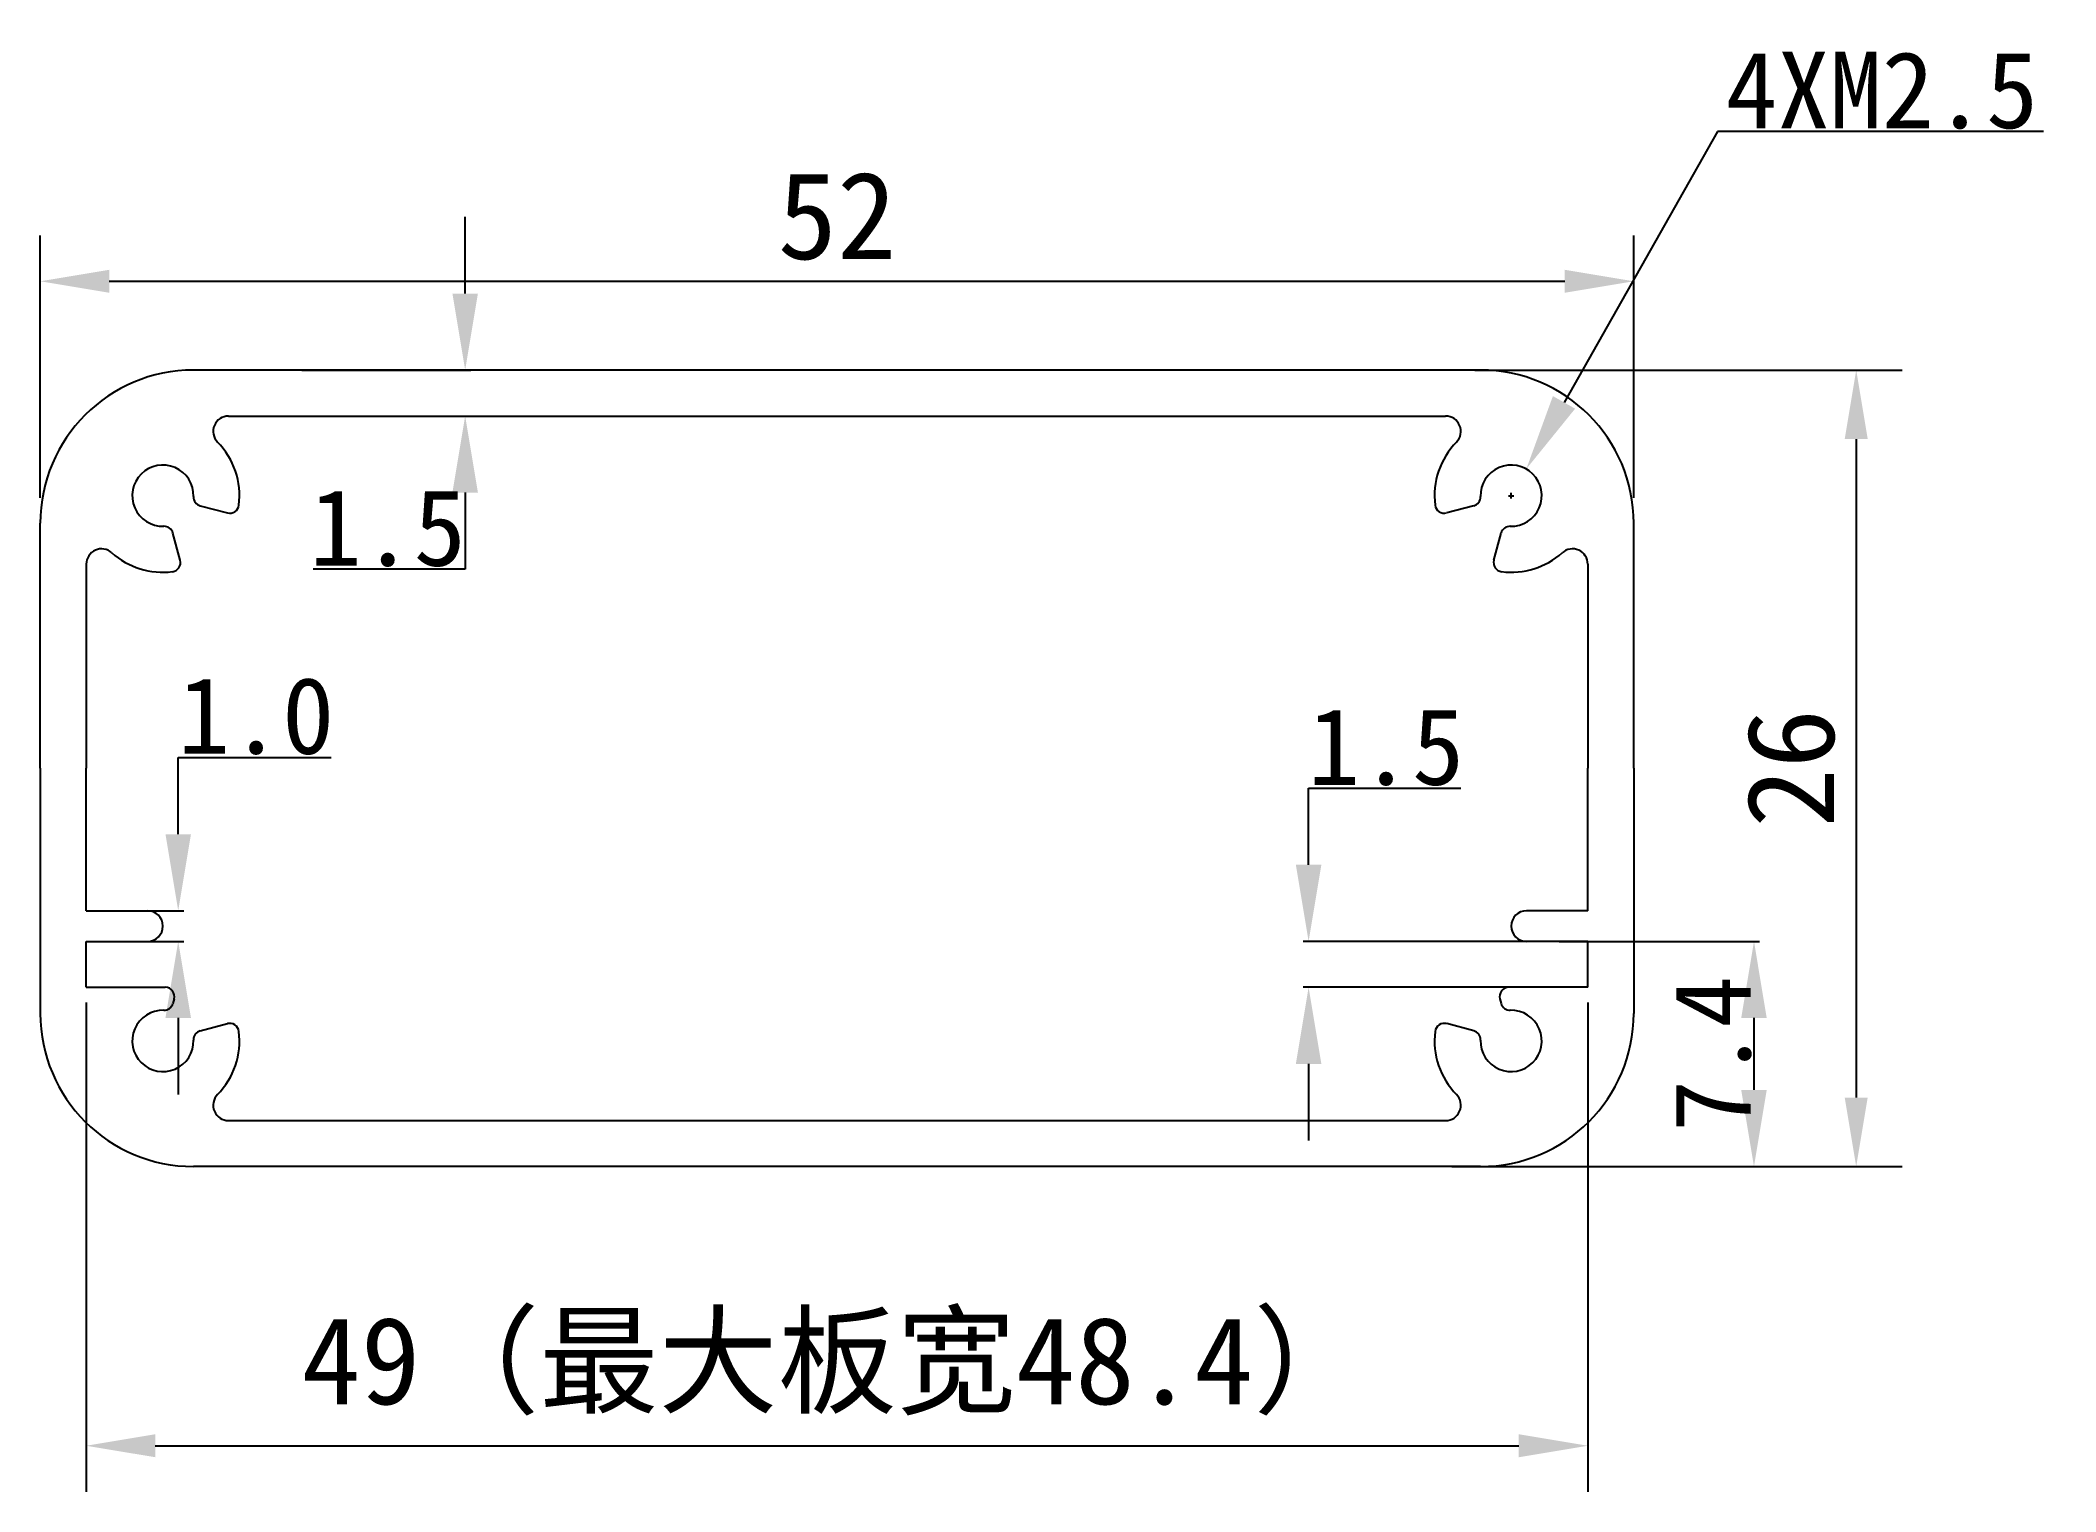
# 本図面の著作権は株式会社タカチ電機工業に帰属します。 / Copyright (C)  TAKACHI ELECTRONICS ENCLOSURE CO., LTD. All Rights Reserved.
# Model space of a CAD drawing. Header units: inches. Extents: x 9.2 to 74.9, y 0.8 to 48.1.
import ezdxf

# ---------------------------------------------------------------- set-up
doc = ezdxf.new("R2010")
doc.units = ezdxf.units.IN
doc.header["$MEASUREMENT"] = 0
doc.layers.get('Defpoints').update_dxf_attribs({"lineweight": 25})
doc.layers.add('1', color=30, linetype='Continuous')
doc.styles.get("Standard").update_dxf_attribs({"font": 'simhei.ttf'})
doc.dimstyles.new('1比1 文字2.85', dxfattribs={"dimtxt": 2.85, "dimasz": 2.25, "dimexe": 1.5, "dimexo": 1.25, "dimgap": 0.7, "dimtad": 1, "dimdec": 1, "dimdsep": 46, "dimtxsty": 'Standard', "dimcen": 1.8, "dimadec": 0, "dimazin": 0, "dimtfac": 1, "dimtdec": 1, "dimtmove": 0, "dimatfit": 3, "dimfxl": 1, "dimarcsym": 0})
doc.dimstyles.get("Standard").update_dxf_attribs({"dimtxt": 2.5, "dimasz": 2.5, "dimexe": 0.18, "dimexo": 0.0625, "dimgap": 0.09, "dimtad": 1, "dimtoh": 1, "dimdec": 1, "dimzin": 0, "dimdsep": 46, "dimtxsty": 'Standard', "dimcen": 0.09, "dimadec": 0, "dimazin": 0, "dimtfac": 1, "dimtdec": 1, "dimtofl": 0, "dimtmove": 0, "dimatfit": 3, "dimfxl": 1, "dimtolj": 1, "dimtzin": 0, "dimarcsym": 0})

# ---------------------------------------------------------------- blocks, each defined once
blk = doc.blocks.new('*D48')
at = {"color": 0, "lineweight": -2}
for p, q in [((9.167, 33.205), (9.167, 41.773)), ((61.167, 33.205), (61.167, 41.773)), ((11.417, 40.273), (58.917, 40.273))]:
    blk.add_line(p, q, dxfattribs=at)
at = {"color": 0}
for points in [[(11.417, 40.648), (11.417, 39.898), (9.167, 40.273)], [(58.917, 40.648), (58.917, 39.898), (61.167, 40.273)]]:
    blk.add_solid(points, dxfattribs=at)
at = {"layer": 'Defpoints', "color": 0}
for p in [(61.167, 40.273), (9.167, 31.955), (61.167, 31.955)]:
    blk.add_point(p, dxfattribs=at)
at = {"color": 0, "insert": (35.167, 42.398), "char_height": 2.85, "attachment_point": 5}
blk.add_mtext('52', dxfattribs=at)
blk = doc.blocks.new('*D49')
at = {"color": 0, "lineweight": -2}
for p, q in [((55.977, 37.374), (69.927, 37.374)), ((68.427, 35.124), (68.427, 13.624)), ((55.232, 11.374), (69.927, 11.374))]:
    blk.add_line(p, q, dxfattribs=at)
at = {"color": 0}
for points in [[(68.052, 35.124), (68.802, 35.124), (68.427, 37.374)], [(68.052, 13.624), (68.802, 13.624), (68.427, 11.374)]]:
    blk.add_solid(points, dxfattribs=at)
at = {"layer": 'Defpoints', "color": 0}
for p in [(54.727, 37.374), (53.982, 11.374), (68.427, 11.374)]:
    blk.add_point(p, dxfattribs=at)
at = {"color": 0, "insert": (66.302, 24.374), "char_height": 2.85, "attachment_point": 5, "rotation": 90}
blk.add_mtext('26', dxfattribs=at)
blk = doc.blocks.new('*D50')
at = {"layer": '1', "color": 0, "lineweight": -2}
for p, q in [((10.667, 16.724), (10.667, 0.759)), ((59.667, 16.724), (59.667, 0.759)), ((12.917, 2.259), (57.417, 2.259))]:
    blk.add_line(p, q, dxfattribs=at)
at = {"layer": '1', "color": 0}
for points in [[(12.917, 2.634), (12.917, 1.884), (10.667, 2.259)], [(57.417, 2.634), (57.417, 1.884), (59.667, 2.259)]]:
    blk.add_solid(points, dxfattribs=at)
at = {"layer": 'Defpoints', "color": 0}
for p in [(10.667, 17.974), (59.667, 17.974), (59.667, 2.259)]:
    blk.add_point(p, dxfattribs=at)
at = {"layer": '1', "color": 0, "insert": (35.167, 4.853), "char_height": 2.85, "attachment_point": 5}
blk.add_mtext('49（{\\fSimSun|b0|i0|c134|p2;最大板宽}48.4）', dxfattribs=at)
blk = doc.blocks.new('*D51')
at = {"color": 0, "lineweight": -2}
for p, q in [((23.032, 39.874), (23.032, 42.374)), ((17.705, 37.374), (23.212, 37.374)), ((17.705, 35.874), (23.212, 35.874)), ((23.032, 33.374), (23.032, 30.874)), ((23.032, 30.874), (18.068, 30.874))]:
    blk.add_line(p, q, dxfattribs=at)
at = {"color": 0}
for points in [[(22.615, 39.874), (23.448, 39.874), (23.032, 37.374)], [(22.615, 33.374), (23.448, 33.374), (23.032, 35.874)]]:
    blk.add_solid(points, dxfattribs=at)
at = {"layer": 'Defpoints', "color": 0}
for p in [(17.643, 37.374), (17.643, 35.874), (23.032, 35.874)]:
    blk.add_point(p, dxfattribs=at)
at = {"color": 0, "insert": (20.505, 32.214), "char_height": 2.5, "attachment_point": 5}
blk.add_mtext('\\A1;1.5', dxfattribs=at)
blk = doc.blocks.new('*D53')
at = {"color": 0, "lineweight": -2}
for p, q in [((50.557, 21.224), (50.557, 23.724)), ((50.557, 23.724), (55.52, 23.724)), ((58.315, 18.724), (50.377, 18.724)), ((58.315, 17.224), (50.377, 17.224)), ((50.557, 14.724), (50.557, 12.224))]:
    blk.add_line(p, q, dxfattribs=at)
at = {"color": 0}
for points in [[(50.14, 21.224), (50.973, 21.224), (50.557, 18.724)], [(50.14, 14.724), (50.973, 14.724), (50.557, 17.224)]]:
    blk.add_solid(points, dxfattribs=at)
at = {"layer": 'Defpoints', "color": 0}
for p in [(50.557, 18.724), (58.378, 18.724), (58.378, 17.224)]:
    blk.add_point(p, dxfattribs=at)
at = {"color": 0, "insert": (53.083, 25.064), "char_height": 2.5, "attachment_point": 5}
blk.add_mtext('\\A1;1.5', dxfattribs=at)
blk = doc.blocks.new('*D54')
at = {"color": 0, "lineweight": -2}
for p, q in [((58.729, 18.724), (65.271, 18.724)), ((65.091, 16.224), (65.091, 13.874)), ((55.425, 11.374), (65.271, 11.374))]:
    blk.add_line(p, q, dxfattribs=at)
at = {"color": 0}
for points in [[(64.674, 16.224), (65.507, 16.224), (65.091, 18.724)], [(64.674, 13.874), (65.507, 13.874), (65.091, 11.374)]]:
    blk.add_solid(points, dxfattribs=at)
at = {"layer": 'Defpoints', "color": 0}
for p in [(58.667, 18.724), (55.363, 11.374), (65.091, 11.374)]:
    blk.add_point(p, dxfattribs=at)
at = {"color": 0, "insert": (63.751, 15.049), "char_height": 2.5, "attachment_point": 5, "rotation": 90}
blk.add_mtext('\\A1;7.4', dxfattribs=at)
blk = doc.blocks.new('*D55')
at = {"color": 0, "lineweight": -2}
for p, q in [((13.668, 22.224), (13.668, 24.724)), ((13.668, 24.724), (18.659, 24.724)), ((11.729, 19.724), (13.848, 19.724)), ((11.729, 18.724), (13.848, 18.724)), ((13.668, 16.224), (13.668, 13.724))]:
    blk.add_line(p, q, dxfattribs=at)
at = {"color": 0}
for points in [[(13.251, 22.224), (14.084, 22.224), (13.668, 19.724)], [(13.251, 16.224), (14.084, 16.224), (13.668, 18.724)]]:
    blk.add_solid(points, dxfattribs=at)
at = {"layer": 'Defpoints', "color": 0}
for p in [(11.667, 19.724), (11.667, 18.724), (13.668, 18.724)]:
    blk.add_point(p, dxfattribs=at)
at = {"color": 0, "insert": (16.209, 26.078), "char_height": 2.5, "attachment_point": 5}
blk.add_mtext('\\A1;1.0', dxfattribs=at)
blk = doc.blocks.new('*D56')
at = {"color": 0, "lineweight": -2}
for p, q in [((63.898, 45.16), (58.892, 36.32)), ((74.535, 45.16), (63.898, 45.16)), ((57.077, 33.274), (57.257, 33.274)), ((57.167, 33.184), (57.167, 33.364))]:
    blk.add_line(p, q, dxfattribs=at)
at = {"color": 0}
blk.add_solid([(58.529, 36.525), (59.254, 36.114), (57.66, 34.144)], dxfattribs=at)
at = {"layer": 'Defpoints', "color": 0}
for p in [(57.66, 34.144), (56.674, 32.404)]:
    blk.add_point(p, dxfattribs=at)
at = {"color": 0, "insert": (69.262, 46.5), "char_height": 2.5, "attachment_point": 5}
blk.add_mtext('\\A1;{\\f@SimHei|b0|i0|c134|p49;4XM2.5}', dxfattribs=at)

msp = doc.modelspace()

# ---------------------------------------------------------------- linework, layer by layer
for p, q in [((56.167, 37.374), (14.167, 37.374)), ((15.309, 35.874), (55.025, 35.874)), ((14.389, 32.947), (15.272, 32.71)), ((55.945, 32.947), (55.062, 32.71)), ((9.167, 24.374), (9.167, 32.374)), ((61.167, 24.374), (61.167, 32.374)), ((13.731, 31.169), (13.494, 32.052)), ((56.603, 31.169), (56.84, 32.052)), ((10.667, 31.038), (10.667, 24.374)), ((59.667, 31.038), (59.667, 24.374)), ((9.167, 24.374), (9.167, 16.374)), ((10.667, 19.724), (10.667, 24.374)), ((59.667, 19.724), (59.667, 24.374)), ((61.167, 24.374), (61.167, 16.374)), ((10.667, 19.724), (12.667, 19.724)), ((59.667, 19.724), (57.667, 19.724)), ((10.667, 17.224), (10.667, 18.724)), ((10.667, 18.724), (12.667, 18.724)), ((59.667, 18.724), (57.667, 18.724)), ((59.667, 17.224), (59.667, 18.724)), ((10.667, 17.224), (13.245, 17.224)), ((59.667, 17.224), (57.089, 17.224)), ((13.535, 16.847), (13.494, 16.696)), ((56.799, 16.847), (56.84, 16.696)), ((14.389, 15.802), (15.272, 16.038)), ((55.945, 15.802), (55.062, 16.038)), ((15.309, 12.874), (55.025, 12.874)), ((56.167, 11.374), (14.167, 11.374))]:
    msp.add_line(p, q)
for centre, radius, start, end in [((14.167, 32.374), 5, 90, 180), ((56.167, 32.374), 5, 0, 90), ((15.309, 35.374), 0.5, 90, 224.427), ((55.025, 35.374), 0.5, 315.573, 90), ((13.167, 33.274), 2.5, 352.83748, 44.427), ((57.167, 33.274), 2.5, 135.573, 187.16252), ((13.167, 33.274), 1, 358.34236, 271.65764), ((57.167, 33.274), 1, 268.34236, 181.65764), ((14.466, 33.237), 0.3, 178.34236, 255), ((15.35, 33), 0.3, 255, 352.83748), ((54.984, 33), 0.3, 187.16252, 285), ((55.868, 33.237), 0.3, 285, 1.65764), ((13.205, 31.975), 0.3, 15, 91.65764), ((57.129, 31.975), 0.3, 88.34236, 165), ((11.167, 31.038), 0.5, 48.18969, 180), ((13.167, 33.274), 2.5, 228.18969, 277.16252), ((13.441, 31.091), 0.3, 277.16252, 15), ((56.893, 31.091), 0.3, 165, 262.83748), ((57.167, 33.274), 2.5, 262.83748, 311.81031), ((59.167, 31.038), 0.5, 0, 131.81031), ((12.667, 19.224), 0.5, 270, 90), ((57.667, 19.224), 0.5, 90, 270), ((13.245, 16.924), 0.3, 345, 90), ((57.089, 16.924), 0.3, 90, 195), ((13.167, 15.474), 1, 88.34236, 1.65764), ((13.205, 16.774), 0.3, 268.34236, 345), ((57.167, 15.474), 1, 178.34236, 91.65764), ((57.129, 16.774), 0.3, 195, 271.65764), ((14.167, 16.374), 5, 180, 270), ((14.466, 15.512), 0.3, 105, 181.65764), ((13.167, 15.474), 2.5, 315.573, 7.16252), ((15.35, 15.748), 0.3, 7.16252, 105), ((57.167, 15.474), 2.5, 172.83748, 224.427), ((54.984, 15.748), 0.3, 75, 172.83748), ((55.868, 15.512), 0.3, 358.34236, 75), ((56.167, 16.374), 5, 270, 0), ((15.309, 13.374), 0.5, 135.573, 270), ((55.025, 13.374), 0.5, 270, 44.427)]:
    msp.add_arc(centre, radius, start, end)

# ---------------------------------------------------------------- dimensions: what is measured, and where the dimension line sits
dim = msp.add_diameter_dim_2p(p1=(56.674, 32.404), p2=(57.66, 34.144), text='{\\f@SimHei|b0|i0|c134|p49;4XM2.5}', dimstyle='Standard')
dim.commit()
dim.dimension.update_dxf_attribs({"geometry": '*D56', "text_midpoint": (69.262, 45.16), "dimtype": 163})
dim = msp.add_linear_dim(base=(61.167, 40.273), p1=(9.167, 31.955), p2=(61.167, 31.955), dimstyle='1比1 文字2.85', override={"dimdec": 2, "dimtdec": 2})
dim.commit()
dim.dimension.update_dxf_attribs({"geometry": '*D48', "text_midpoint": (35.167, 42.398)})
for base, p1, p2, picture, middle in [((23.032, 35.874), (17.643, 37.374), (17.643, 35.874), '*D51', (20.505, 32.214)), ((50.557, 18.724), (58.378, 17.224), (58.378, 18.724), '*D53', (53.083, 25.064)), ((65.090818878, 11.374193529), (58.666967889, 18.724193529), (55.362560393, 11.374193529), '*D54', (63.750818878, 15.049193529))]:
    dim = msp.add_linear_dim(base=base, p1=p1, p2=p2, angle=90, dimstyle='Standard')
    dim.commit()
    dim.dimension.update_dxf_attribs({"geometry": picture, "text_midpoint": middle})
dim = msp.add_linear_dim(base=(68.427, 11.374), p1=(54.727, 37.374), p2=(53.982, 11.374), angle=90, dimstyle='1比1 文字2.85', override={"dimdec": 2, "dimtdec": 2})
dim.commit()
dim.dimension.update_dxf_attribs({"geometry": '*D49', "text_midpoint": (66.302, 24.374)})
dim = msp.add_linear_dim(base=(13.668, 18.724), p1=(11.667, 19.724), p2=(11.667, 18.724), angle=90, dimstyle='Standard')
dim.commit()
dim.dimension.update_dxf_attribs({"geometry": '*D55', "text_midpoint": (16.209, 24.724), "dimtype": 160})
at = {"layer": '1'}
dim = msp.add_linear_dim(base=(59.667, 2.259), p1=(10.667, 17.974), p2=(59.667, 17.974), text='<>（{\\fSimSun|b0|i0|c134|p2;最大板宽}48.4）', dimstyle='1比1 文字2.85', override={"dimdec": 2, "dimtdec": 2}, dxfattribs=at)
dim.commit()
dim.dimension.update_dxf_attribs({"geometry": '*D50', "text_midpoint": (35.167, 2.259), "dimtype": 160})

doc.saveas('drawing.dxf')
